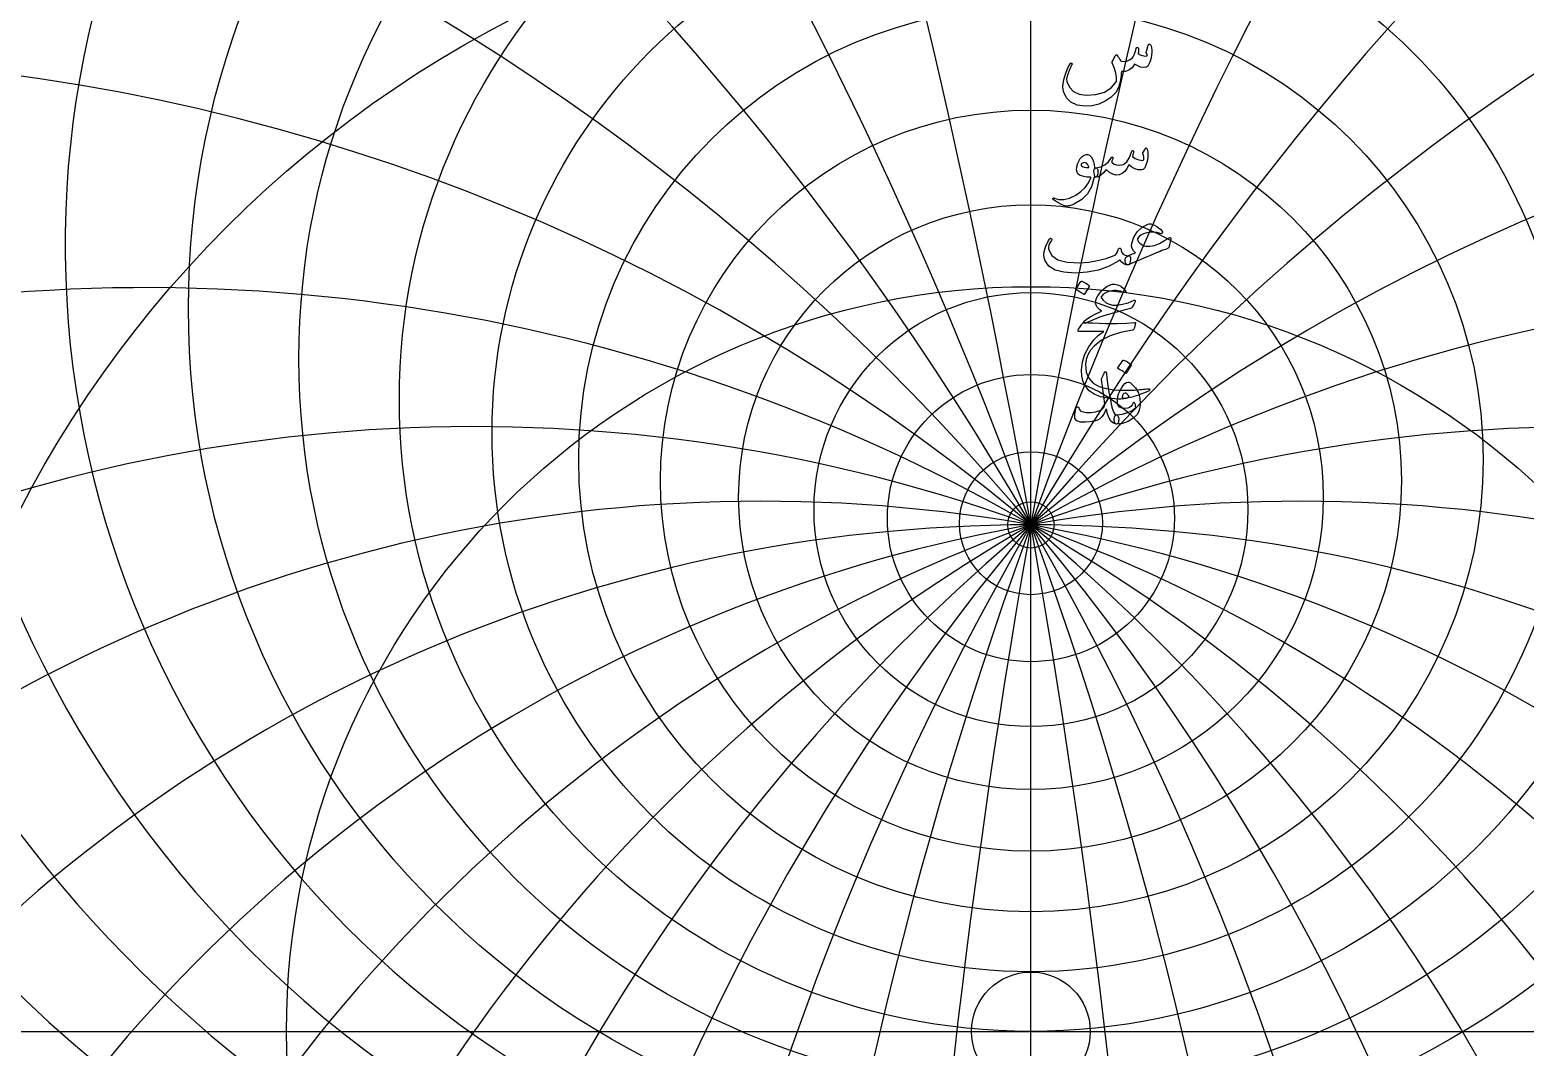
# Model space of a CAD drawing. Header units: millimetres. Extents: x -62 to 62, y -62 to 63.
# Drawn here: x -35 to 17.3, y -0.5 to 35 of the extents above; entities that cross this region are included whole.
import ezdxf

# ---------------------------------------------------------------- set-up
doc = ezdxf.new("R2010")
doc.units = ezdxf.units.MM
for name, color, linetype in [('CUT_INNER', 6, 'Continuous'), ('CUT_OUTER', 1, 'Continuous'), ('ENGRAVE', 7, 'Continuous'), ('ENGRAVE_FINE', 8, 'Continuous'), ('TEXT', 5, 'Continuous')]:
    doc.layers.add(name, color=color, linetype=linetype)

msp = doc.modelspace()

# ---------------------------------------------------------------- linework, layer by layer
at = {"layer": 'CUT_INNER'}
msp.add_circle((0, 0), 2.075, dxfattribs=at)
at = {"layer": 'CUT_OUTER'}
msp.add_arc((-0.0002, -0.0002), 61.6124, 137.460696, 87.802279, dxfattribs=at)
at = {"layer": 'ENGRAVE'}
for points in [[(0, -60.75), (0, 60.75)], [(-60.75, 0), (60.75, 0)]]:
    msp.add_lwpolyline(points, dxfattribs=at)
for centre, radius in [((0, 0), 60.75), ((0, 25.277), 29.4566), ((0, 23.5116), 25.5957), ((0, 22.0825), 22.0825), ((0, 0), 39.7663), ((0, 20.9252), 18.8411), ((0, 19.9927), 15.8131), ((0, 19.2502), 12.9519), ((0, 18.6723), 10.2197), ((0, 0), 26.0306), ((0, 18.2399), 7.5846), ((0, 17.94), 5.0191), ((0, 17.7634), 2.4985), ((0, 17.7051), 0.81)]:
    msp.add_circle(centre, radius, dxfattribs=at)
for centre, radius, start, end in [((0, 27.4682), 33.7666, 104.50551, 75.49449), ((0, 30.2123), 38.6649, 146.69677, 33.30323), ((0, 33.6952), 44.3506, 168.64959, 11.35041), ((0, 38.1979), 51.1187, 185.60814, 354.39186), ((0, 44.165), 59.4298, 199.959035, 340.040965), ((0, -35.8057), 53.5108, 42, 138), ((0, -35.8057), 53.5108, 42, 138), ((-13.6023, 50.7645), 65.9046, 224.535726, 263.111304)]:
    msp.add_arc(centre, radius, start, end, dxfattribs=at)
at = {"layer": 'ENGRAVE_FINE'}
for centre, radius, start, end in [((-303.4751, -35.8057), 308.1567, 3.846969, 18.080135), ((-303.4751, -35.8057), 308.1567, 3.846969, 18.080135), ((303.4751, -35.8057), 308.1567, 161.919865, 176.153031), ((303.4751, -35.8057), 308.1567, 161.919865, 176.153031), ((-147.0198, -35.8057), 156.4552, 7.744385, 36.376389), ((-147.0198, -35.8057), 156.4552, 7.744385, 36.376389), ((147.0198, -35.8057), 156.4552, 143.623611, 172.255615), ((147.0198, -35.8057), 156.4552, 143.623611, 172.255615), ((-92.6835, -35.8057), 107.0217, 11.745134, 55.103196), ((-92.6835, -35.8057), 107.0217, 11.745134, 55.103196), ((92.6835, -35.8057), 107.0217, 124.896804, 168.254866), ((92.6835, -35.8057), 107.0217, 124.896804, 168.254866), ((-63.7717, -35.8057), 83.2481, 15.907198, 74.457561), ((-63.7717, -35.8057), 83.2481, 15.907198, 74.457561), ((63.7717, -35.8057), 83.2481, 105.542439, 164.092802), ((63.7717, -35.8057), 83.2481, 105.542439, 164.092802), ((-44.9009, -35.8057), 69.8534, 20.296793, 94.565762), ((-44.9009, -35.8057), 69.8534, 20.296793, 94.565762), ((44.9009, -35.8057), 69.8534, 85.434238, 159.703207), ((44.9009, -35.8057), 69.8534, 85.434238, 159.703207), ((-30.8945, -35.8057), 61.789, 24.992282, 112.762358), ((-30.8945, -35.8057), 61.789, 24.992282, 112.762358), ((30.8945, -35.8057), 61.789, 67.237642, 155.007718), ((30.8945, -35.8057), 61.789, 67.237642, 155.007718), ((-19.4764, -35.8057), 56.9451, 30.08929, 122.5356), ((-19.4764, -35.8057), 56.9451, 30.08929, 122.5356), ((19.4764, -35.8057), 56.9451, 57.4644, 149.91071), ((19.4764, -35.8057), 56.9451, 57.4644, 149.91071), ((-9.4354, -35.8057), 54.3363, 35.70752, 130.83453), ((-9.4354, -35.8057), 54.3363, 35.70752, 130.83453), ((9.4354, -35.8057), 54.3363, 49.16547, 144.29248), ((9.4354, -35.8057), 54.3363, 49.16547, 144.29248)]:
    msp.add_arc(centre, radius, start, end, dxfattribs=at)
at = {"layer": 'TEXT'}
for points in [[(4.0993, 34.4715), (4.1056, 34.4873), (4.1137, 34.4985), (4.1236, 34.5052), (4.1352, 34.5075), (4.1503, 34.5057), (4.1631, 34.5003), (4.1736, 34.4913), (4.182, 34.4787), (4.2024, 34.4338), (4.217, 34.3781), (4.2257, 34.3117), (4.2287, 34.2344), (4.2208, 34.1082), (4.1972, 33.9883), (4.1579, 33.8747), (4.1029, 33.7674), (4.084, 33.7415), (4.0634, 33.7216), (4.0409, 33.7074), (4.0167, 33.6991), (3.9289, 33.6935), (3.8344, 33.709), (3.7331, 33.7456), (3.6251, 33.8033), (3.5341, 33.6787), (3.4266, 33.5958), (3.3024, 33.5547), (3.1616, 33.5554), (3.157, 33.4796), (3.1504, 33.4067), (3.1417, 33.3368), (3.1311, 33.2698), (3.1184, 33.2052), (3.1037, 33.1427), (3.087, 33.0822), (3.0682, 33.0237), (3.0246, 32.9181), (2.9658, 32.8207), (2.8917, 32.7313), (2.8023, 32.65), (2.5933, 32.5108), (2.3721, 32.4129), (2.1388, 32.3563), (1.8934, 32.341), (1.617, 32.3785), (1.3985, 32.4767), (1.2379, 32.6354), (1.1353, 32.8548), (1.1214, 32.9338), (1.1191, 33.0273), (1.1286, 33.135), (1.1497, 33.2572), (1.1836, 33.391), (1.2314, 33.5302), (1.2932, 33.6748), (1.3688, 33.8248), (1.3749, 33.8343), (1.3823, 33.841), (1.3911, 33.8451), (1.4012, 33.8464), (1.4113, 33.8455), (1.42, 33.8428), (1.4274, 33.8383), (1.4335, 33.832), (1.4375, 33.8228), (1.4389, 33.8132), (1.4375, 33.8031), (1.4335, 33.7925), (1.3374, 33.5929), (1.2754, 33.4287), (1.2476, 33.3001), (1.2539, 33.2069), (1.3446, 33.0014), (1.4874, 32.8521), (1.6823, 32.7589), (1.9293, 32.7219), (2.2747, 32.7439), (2.567, 32.8314), (2.8064, 32.9846), (2.9928, 33.2033), (2.9921, 33.3475), (2.9685, 33.4997), (2.922, 33.66), (2.8526, 33.8284), (2.8439, 33.8455), (2.8392, 33.8608), (2.8385, 33.8742), (2.8419, 33.8859), (2.8612, 33.926), (2.8796, 33.9636), (2.8971, 33.9988), (2.9137, 34.0314), (2.9294, 34.0612), (2.9443, 34.0876), (2.9582, 34.1106), (2.9712, 34.1302), (2.9786, 34.1385), (2.9865, 34.1419), (2.9948, 34.1403), (3.0035, 34.1338), (3.008, 34.1289), (3.0143, 34.1212), (3.0224, 34.1109), (3.0323, 34.0979), (3.0435, 34.0822), (3.0556, 34.0638), (3.0687, 34.0427), (3.0826, 34.0188), (3.1109, 33.973), (3.1347, 33.9398), (3.154, 33.9192), (3.1688, 33.9111), (3.2622, 33.9032), (3.3556, 33.9192), (3.449, 33.9589), (3.5424, 34.0224), (3.5764, 34.0647), (3.6098, 34.1338), (3.6428, 34.2299), (3.6754, 34.353), (3.6785, 34.3647), (3.6844, 34.3745), (3.6929, 34.3826), (3.7041, 34.3889), (3.7147, 34.3929), (3.7248, 34.3943), (3.7344, 34.3929), (3.7436, 34.3889), (3.7573, 34.3664), (3.7625, 34.3242), (3.7591, 34.2623), (3.7472, 34.1805), (3.8198, 34.1361), (3.8972, 34.1069), (3.9796, 34.093), (4.067, 34.0943), (4.0659, 34.1206), (4.0625, 34.1419), (4.0569, 34.1583), (4.049, 34.1697), (4.04, 34.1805), (4.0346, 34.1913), (4.0329, 34.2021), (4.0346, 34.2129)], [(4.0149, 30.8811), (4.0227, 30.8865), (4.032, 30.8847), (4.0425, 30.8757), (4.0544, 30.8595), (4.0672, 30.8321), (4.0769, 30.7931), (4.0834, 30.7423), (4.0867, 30.6799), (4.0879, 30.6089), (4.084, 30.5398), (4.0753, 30.4724), (4.0616, 30.4069), (4.0216, 30.2793), (3.9772, 30.1877), (3.9282, 30.132), (3.8748, 30.1122), (3.7484, 30.1197), (3.6314, 30.1527), (3.5238, 30.2113), (3.4257, 30.2955), (3.3583, 30.1628), (3.2784, 30.0593), (3.1859, 29.9849), (3.0808, 29.9398), (2.9705, 29.9299), (2.8589, 29.9578), (2.746, 30.0233), (2.6317, 30.1266), (2.5392, 30.0087), (2.4485, 29.9245), (2.3595, 29.874), (2.2724, 29.8572), (2.2549, 29.867), (2.2383, 29.8967), (2.2226, 29.9461), (2.2077, 30.0152), (2.2024, 30.0835), (2.2113, 30.1338), (2.2347, 30.1661), (2.2724, 30.1805), (2.4381, 30.218), (2.5832, 30.291), (2.7076, 30.3994), (2.8113, 30.5434), (2.8169, 30.5512), (2.823, 30.5568), (2.8295, 30.5602), (2.8365, 30.5613), (2.845, 30.5604), (2.8526, 30.5577), (2.8594, 30.5533), (2.8652, 30.547), (2.8686, 30.5277), (2.8607, 30.4949), (2.8416, 30.4486), (2.8113, 30.3889), (2.8511, 30.3429), (2.9128, 30.309), (2.9966, 30.2872), (3.1023, 30.2775), (3.2341, 30.3051), (3.3493, 30.3952), (3.4479, 30.5476), (3.5299, 30.7625), (3.5339, 30.7735), (3.5389, 30.7814), (3.5447, 30.7861), (3.5514, 30.7877), (3.5615, 30.7868), (3.5703, 30.7841), (3.5777, 30.7796), (3.5838, 30.7733), (3.5883, 30.7643), (3.5909, 30.7553), (3.5918, 30.7464), (3.5909, 30.7374), (3.555, 30.5865), (3.597, 30.5492), (3.6475, 30.5164), (3.7066, 30.4881), (3.7742, 30.4643), (3.84, 30.4488), (3.89, 30.4455), (3.9244, 30.4542), (3.943, 30.4751), (3.9491, 30.507), (3.9457, 30.5524), (3.9329, 30.6112), (3.9107, 30.6835), (3.9145, 30.7039), (3.9332, 30.7437), (3.9666, 30.8027), (4.0149, 30.8811)], [(2.2006, 29.8176), (2.1163, 29.5219), (1.9751, 29.2742), (1.7768, 29.0746), (1.5215, 28.9231), (1.4858, 28.9077), (1.4506, 28.8939), (1.4158, 28.8816), (1.3814, 28.871), (1.3477, 28.8621), (1.3149, 28.8552), (1.2831, 28.8504), (1.2521, 28.8476), (1.1748, 28.8586), (1.0724, 28.8988), (0.9449, 28.9682), (0.7922, 29.0668), (0.7758, 29.0809), (0.7662, 29.0946), (0.7632, 29.1079), (0.7671, 29.1207), (0.7756, 29.1305), (0.7868, 29.135), (0.8007, 29.1341), (0.8173, 29.1278), (0.9761, 29.0764), (1.1542, 29.0766), (1.3515, 29.1285), (1.5682, 29.232), (1.7452, 29.3522), (1.8916, 29.4934), (2.0074, 29.6557), (2.0928, 29.8392), (2.0921, 29.8457), (2.0901, 29.8509), (2.0867, 29.8547), (2.082, 29.8572), (1.9583, 29.8643), (1.853, 29.8787), (1.7661, 29.9003), (1.6976, 29.929), (1.6446, 29.9735), (1.6113, 30.035), (1.5979, 30.1136), (1.6042, 30.2093), (1.6062, 30.2219), (1.6087, 30.2348), (1.6116, 30.248), (1.6149, 30.2613), (1.6188, 30.2752), (1.623, 30.2896), (1.6277, 30.3048), (1.6329, 30.3206), (1.6751, 30.4232), (1.7263, 30.5083), (1.7865, 30.5759), (1.8557, 30.626), (1.9264, 30.6534), (1.9913, 30.653), (2.0503, 30.6247), (2.1036, 30.5685), (2.15, 30.4904), (2.1853, 30.3997), (2.2093, 30.2964), (2.2221, 30.1805), (2.2292, 30.1806), (2.236, 30.181), (2.2427, 30.1815), (2.2491, 30.1823), (2.2555, 30.1831), (2.2621, 30.1837), (2.2689, 30.184), (2.276, 30.1841), (2.3003, 30.1789), (2.3191, 30.1634), (2.3326, 30.1376), (2.3407, 30.1015), (2.344, 30.0617), (2.3434, 30.0215), (2.3387, 29.9809), (2.3299, 29.9398), (2.3184, 29.9036), (2.3056, 29.8778), (2.2915, 29.8623), (2.276, 29.8572), (2.2077, 29.8572), (2.2073, 29.8507), (2.2059, 29.8419), (2.2037, 29.8309), (2.2006, 29.8176)], [(2.0281, 30.22), (1.9904, 30.2858), (1.9491, 30.3323), (1.9042, 30.3595), (1.8557, 30.3673), (1.8267, 30.3597), (1.8009, 30.3476), (1.7782, 30.331), (1.7586, 30.3098), (1.7524, 30.2986), (1.7515, 30.2865), (1.756, 30.2735), (1.7658, 30.2596), (1.8029, 30.227), (1.8565, 30.2048), (1.9268, 30.1929), (2.0137, 30.1913), (2.0227, 30.1931), (2.0281, 30.1985), (2.0299, 30.2075), (2.0281, 30.22)], [(0.6611, 27.7023), (0.6739, 27.7163), (0.6871, 27.7221), (0.7008, 27.7199), (0.715, 27.7095), (0.7257, 27.6961), (0.7293, 27.6808), (0.7257, 27.6637), (0.715, 27.6449), (0.6602, 27.56), (0.6251, 27.4814), (0.6099, 27.4091), (0.6144, 27.3431), (0.7269, 27.1262), (0.9458, 26.9748), (1.2712, 26.889), (1.703, 26.8688), (2.0234, 26.8924), (2.3308, 26.9416), (2.6252, 27.0164), (2.9065, 27.1167), (2.9562, 27.1461), (2.9972, 27.1913), (3.0298, 27.2521), (3.0538, 27.3287), (3.0619, 27.3505), (3.0754, 27.3655), (3.0942, 27.3738), (3.1185, 27.3754), (3.1358, 27.368), (3.1481, 27.353), (3.1556, 27.3303), (3.158, 27.3), (3.1749, 27.225), (3.2218, 27.1688), (3.2988, 27.1316), (3.4059, 27.1131), (3.4445, 27.1046), (3.4706, 27.0826), (3.4841, 27.0471), (3.485, 26.9982), (3.4719, 26.907), (3.4544, 26.8419), (3.4324, 26.8028), (3.4059, 26.7898), (3.3271, 26.8001), (3.2523, 26.8311), (3.1816, 26.8828), (3.1149, 26.9551), (3.1093, 26.958), (3.0996, 26.956), (3.0859, 26.949), (3.0682, 26.9371), (2.7332, 26.7485), (2.3676, 26.6137), (1.9715, 26.5329), (1.5449, 26.506), (1.1506, 26.5329), (0.8443, 26.6137), (0.626, 26.7485), (0.4958, 26.9371), (0.4662, 27.0424), (0.4563, 27.15), (0.4662, 27.2598), (0.4958, 27.3718), (0.5358, 27.476), (0.5766, 27.5658), (0.6184, 27.6413), (0.6611, 27.7023)], [(4.8897, 27.6916), (4.8179, 27.4042), (4.8098, 27.3902), (4.7963, 27.3772), (4.7774, 27.3651), (4.7532, 27.3539), (4.6994, 27.3349), (4.6423, 27.3139), (4.5818, 27.2909), (4.5179, 27.2658), (4.4506, 27.239), (4.38, 27.2106), (4.306, 27.1806), (4.2287, 27.1491), (3.4023, 26.7898), (3.3646, 26.7981), (3.3341, 26.823), (3.3107, 26.8646), (3.2945, 26.9227), (3.2918, 26.9845), (3.3089, 27.0368), (3.3457, 27.0797), (3.4023, 27.1131), (3.4094, 27.1164), (3.4234, 27.1226), (3.4444, 27.1317), (3.4724, 27.1437), (3.5071, 27.1584), (3.5483, 27.1756), (3.596, 27.1952), (3.6502, 27.2173), (3.5804, 27.289), (3.5362, 27.3673), (3.5175, 27.4524), (3.5245, 27.5443), (3.5936, 27.7628), (3.7113, 27.9476), (3.8775, 28.0987), (4.0921, 28.2161), (4.1391, 28.2271), (4.1936, 28.2242), (4.2558, 28.2074), (4.3257, 28.1766), (4.3982, 28.1346), (4.4649, 28.0877), (4.5257, 28.0358), (4.5807, 27.979), (4.5962, 27.9581), (4.6032, 27.9386), (4.6016, 27.9204), (4.5915, 27.9035), (4.5763, 27.8905), (4.5592, 27.8838), (4.5403, 27.8833), (4.5197, 27.8892), (4.4121, 27.9231), (4.2978, 27.9386), (4.1768, 27.9357), (4.049, 27.9143), (3.9334, 27.8797), (3.8415, 27.8335), (3.7735, 27.7756), (3.7293, 27.7059), (3.7248, 27.675), (3.7365, 27.6395), (3.7643, 27.5995), (3.8083, 27.555), (3.8586, 27.5146), (3.9089, 27.4832), (3.9592, 27.4607), (4.0095, 27.4473), (4.1602, 27.4434), (4.3212, 27.4751), (4.4925, 27.5422), (4.6742, 27.6449), (4.6937, 27.6572), (4.7128, 27.6691), (4.7314, 27.6806), (4.7496, 27.6916), (4.7671, 27.7019), (4.7837, 27.7113), (4.7995, 27.7199), (4.8143, 27.7275), (4.8554, 27.7468), (4.8816, 27.7473), (4.8931, 27.7288), (4.8897, 27.6916)], [(1.7497, 26.2114), (1.7542, 26.2159), (1.7604, 26.2185), (1.7685, 26.2194), (1.7784, 26.2185), (1.8482, 26.1903), (1.914, 26.1557), (1.9758, 26.1148), (2.0335, 26.0677), (2.0391, 26.0605), (2.0416, 26.0533), (2.0409, 26.0461), (2.0371, 26.0389), (1.8682, 25.7659), (1.8619, 25.7593), (1.8539, 25.7578), (1.844, 25.7611), (1.8323, 25.7695), (1.8222, 25.7766), (1.8063, 25.7874), (1.7845, 25.8018), (1.7569, 25.8198), (1.7229, 25.8413), (1.6823, 25.8665), (1.6349, 25.8952), (1.5808, 25.9275), (1.5736, 25.9329), (1.57, 25.9383), (1.57, 25.9437), (1.5736, 25.9491)], [(3.6448, 25.5483), (3.6478, 25.5229), (3.6314, 25.4755), (3.5957, 25.4061), (3.5406, 25.3147), (3.529, 25.2999), (3.5155, 25.2878), (3.5002, 25.2784), (3.4832, 25.2716), (3.2532, 25.2083), (3.0484, 25.1513), (2.8688, 25.1005), (2.7143, 25.0561), (2.585, 25.0181), (2.4808, 24.9869), (2.4017, 24.9624), (2.3479, 24.9447), (1.9131, 24.7507), (1.8826, 24.7484), (1.8592, 24.7525), (1.8431, 24.7628), (1.8341, 24.7794), (1.8339, 24.7855), (1.8368, 24.7929), (1.8429, 24.8016), (1.8521, 24.8117), (1.9405, 24.8948), (2.073, 24.9824), (2.2495, 25.0745), (2.47, 25.171), (2.4101, 25.2222), (2.3595, 25.2716), (2.3184, 25.3192), (2.2868, 25.365), (2.2672, 25.4151), (2.2625, 25.4755), (2.2726, 25.5462), (2.2976, 25.6273), (2.338, 25.7117), (2.3946, 25.7962), (2.4673, 25.8806), (2.5562, 25.965), (2.653, 26.038), (2.7458, 26.0881), (2.8344, 26.1152), (2.9191, 26.1195), (3.0338, 26.0964), (3.1374, 26.0485), (3.2297, 25.976), (3.3107, 25.8788), (3.3179, 25.8667), (3.3215, 25.8554), (3.3215, 25.8451), (3.3179, 25.8357), (3.31, 25.8269), (3.3008, 25.8222), (3.2903, 25.8215), (3.2784, 25.8249), (3.2255, 25.8417), (3.1746, 25.8563), (3.1258, 25.8687), (3.079, 25.8788), (3.0344, 25.8864), (2.9923, 25.8914), (2.9527, 25.8936), (2.9155, 25.8932), (2.7608, 25.875), (2.6308, 25.8312), (2.5255, 25.7618), (2.4449, 25.6668), (2.5306, 25.5539), (2.6263, 25.4701), (2.7318, 25.4156), (2.8472, 25.3902), (3.019, 25.3884), (3.2038, 25.4153), (3.4017, 25.471), (3.6125, 25.5554), (3.6213, 25.5577), (3.6296, 25.5572), (3.6374, 25.5541), (3.6448, 25.5483)], [(2.1538, 24.7614), (2.6148, 24.7453), (3.0134, 24.7435), (3.3496, 24.7561), (3.6233, 24.783), (3.6317, 24.784), (3.639, 24.7835), (3.6452, 24.7813), (3.6502, 24.7776), (3.6539, 24.7726), (3.6561, 24.7664), (3.6566, 24.7591), (3.6556, 24.7507), (3.6485, 24.7179), (3.6417, 24.6878), (3.6351, 24.6604), (3.6287, 24.6357), (3.6225, 24.6137), (3.6165, 24.5944), (3.6108, 24.5778), (3.6053, 24.5638), (3.5936, 24.5416), (3.5802, 24.5252), (3.5649, 24.5147), (3.5478, 24.51), (3.1329, 24.4347), (2.7718, 24.3168), (2.4646, 24.1563), (2.2113, 23.9531), (2.0833, 23.8069), (1.9904, 23.6522), (1.9324, 23.4889), (1.9095, 23.3172), (1.9315, 23.0475), (2.0191, 22.8277), (2.1723, 22.6577), (2.391, 22.5375), (2.5044, 22.5012), (2.629, 22.4711), (2.7648, 22.4473), (2.9119, 22.4298), (3.07, 22.4183), (3.2389, 22.4127), (3.4185, 22.4129), (3.6089, 22.419), (3.6766, 22.4228), (3.7432, 22.4271), (3.8086, 22.4318), (3.873, 22.4369), (3.9357, 22.4426), (3.9965, 22.4486), (4.0552, 22.4551), (4.1119, 22.4621), (4.1292, 22.463), (4.1415, 22.4585), (4.1489, 22.4486), (4.1514, 22.4333), (4.1501, 22.4156), (4.146, 22.4019), (4.1393, 22.3923), (4.1299, 22.3866), (4.0284, 22.3438), (3.9323, 22.3049), (3.8415, 22.2701), (3.7562, 22.2393), (3.6765, 22.2124), (3.6026, 22.189), (3.5346, 22.1693), (3.4724, 22.1531), (3.4139, 22.1412), (3.357, 22.1307), (3.3016, 22.1215), (3.2478, 22.1136), (3.1954, 22.1075), (3.1441, 22.1037), (3.0939, 22.1021), (3.0448, 22.1028), (2.7098, 22.1289), (2.4305, 22.1855), (2.2068, 22.2726), (2.0389, 22.3902), (1.9156, 22.5373), (1.8296, 22.7091), (1.7809, 22.9056), (1.7694, 23.1267), (1.8047, 23.4011), (1.8889, 23.6675), (2.022, 23.9257), (2.2041, 24.1758), (2.2753, 24.2515), (2.3559, 24.324), (2.446, 24.3934), (2.5455, 24.4597), (1.676, 24.4668), (1.6551, 24.4758), (1.6464, 24.492), (1.6497, 24.5153), (1.6652, 24.5459), (1.6944, 24.5903), (1.7209, 24.6303), (1.7447, 24.6658), (1.7658, 24.6968), (1.7842, 24.723), (1.8, 24.7444), (1.813, 24.7608), (1.8233, 24.7722), (1.8467, 24.7742), (1.9095, 24.7731), (2.0119, 24.7689), (2.1538, 24.7614)], [(2.9892, 21.5505), (3.0152, 21.538), (3.0359, 21.5182), (3.0511, 21.4913), (3.061, 21.4571), (3.0675, 21.4149), (3.0691, 21.3745), (3.0657, 21.3359), (3.0574, 21.2991), (3.0451, 21.2676), (3.0296, 21.2452), (3.0109, 21.2317), (2.9892, 21.2272), (2.8816, 21.2571), (2.7925, 21.3323), (2.7217, 21.4529), (2.6694, 21.6188), (2.6627, 21.6474), (2.6568, 21.6722), (2.6519, 21.6932), (2.6479, 21.7104), (2.6447, 21.7238), (2.6425, 21.7333), (2.6411, 21.739), (2.6407, 21.741), (2.6353, 21.7515), (2.6299, 21.7544), (2.6245, 21.7497), (2.6191, 21.7374), (2.558, 21.5995), (2.4898, 21.4913), (2.4143, 21.4127), (2.3317, 21.3637), (2.2118, 21.326), (2.0712, 21.3026), (1.91, 21.2937), (1.7281, 21.2991), (1.6066, 21.3365), (1.5404, 21.4275), (1.5294, 21.5719), (1.5736, 21.7697), (1.5837, 21.7935), (1.5961, 21.811), (1.6107, 21.8222), (1.6275, 21.8272), (1.6441, 21.8256), (1.6581, 21.8173), (1.6693, 21.8023), (1.6778, 21.7805), (1.696, 21.734), (1.7182, 21.6987), (1.7445, 21.6747), (1.7748, 21.6619), (1.9448, 21.6359), (2.1062, 21.6332), (2.2592, 21.6538), (2.4035, 21.6978), (2.4662, 21.7306), (2.5176, 21.7751), (2.5578, 21.8312), (2.5868, 21.899), (2.585, 21.9311), (2.576, 22.0059), (2.5598, 22.1234), (2.5365, 22.2835), (2.5246, 22.3691), (2.514, 22.4465), (2.5048, 22.5155), (2.497, 22.5763), (2.4902, 22.6283), (2.4844, 22.671), (2.4794, 22.7046), (2.4754, 22.729), (2.472, 22.7662), (2.4727, 22.799), (2.4774, 22.8273), (2.4862, 22.8511), (2.5001, 22.8806), (2.5131, 22.9081), (2.5252, 22.9336), (2.5365, 22.9571), (2.5466, 22.9785), (2.5553, 22.998), (2.5627, 23.0154), (2.5688, 23.0308), (2.5751, 23.0431), (2.5832, 23.0514), (2.5931, 23.0557), (2.6047, 23.0559), (2.6175, 23.051), (2.6272, 23.0433), (2.6337, 23.033), (2.6371, 23.02), (2.659, 22.8362), (2.6815, 22.662), (2.7048, 22.4976), (2.7287, 22.3427), (2.7531, 22.1976), (2.7776, 22.0621), (2.8025, 21.9362), (2.8275, 21.82), (2.8578, 21.7115), (2.8949, 21.6305), (2.9386, 21.5768), (2.9892, 21.5505)], [(3.2119, 23.4547), (3.2164, 23.4592), (3.2227, 23.4619), (3.2308, 23.4628), (3.2407, 23.4619), (3.3105, 23.4336), (3.3763, 23.399), (3.438, 23.3581), (3.4957, 23.311), (3.5014, 23.3038), (3.5038, 23.2966), (3.5031, 23.2894), (3.4993, 23.2822), (3.3305, 23.0092), (3.3242, 23.0027), (3.3161, 23.0011), (3.3062, 23.0045), (3.2945, 23.0128), (3.2844, 23.02), (3.2685, 23.0308), (3.2467, 23.0451), (3.2191, 23.0631), (3.1852, 23.0846), (3.1445, 23.1098), (3.0972, 23.1385), (3.0431, 23.1709), (3.0359, 23.1763), (3.0323, 23.1816), (3.0323, 23.187), (3.0359, 23.1924)], [(3.4023, 22.6966), (3.427, 22.693), (3.4544, 22.6823), (3.4845, 22.6643), (3.5173, 22.6391), (3.6576, 22.4896), (3.7553, 22.3212), (3.8103, 22.1339), (3.8227, 21.9278), (3.8117, 21.8204), (3.7894, 21.7248), (3.756, 21.6408), (3.7113, 21.5685), (3.5665, 21.4192), (3.3978, 21.3125), (3.2054, 21.2485), (2.9892, 21.2272), (2.9674, 21.2324), (2.9487, 21.2479), (2.9332, 21.2737), (2.9209, 21.3098), (2.9163, 21.3298), (2.9133, 21.3502), (2.9118, 21.3711), (2.9119, 21.3925), (2.9132, 21.4136), (2.9151, 21.4338), (2.9176, 21.4531), (2.9209, 21.4715), (2.9306, 21.5034), (2.9452, 21.5272), (2.9647, 21.5429), (2.9892, 21.5505), (3.1998, 21.5788), (3.3826, 21.6314), (3.5375, 21.7082), (3.6646, 21.8092), (3.6585, 21.8597), (3.6511, 21.8999), (3.6424, 21.9298), (3.6323, 21.9493), (3.6201, 21.9662), (3.6089, 21.9772), (3.5986, 21.9823), (3.5891, 21.9817), (3.5826, 21.9794), (3.5775, 21.9763), (3.5737, 21.9722), (3.5712, 21.9673), (3.5366, 21.8963), (3.4939, 21.8416), (3.4432, 21.8029), (3.3844, 21.7805), (3.2135, 21.7672), (3.096, 21.8137), (3.032, 21.9199), (3.0215, 22.0859), (3.0359, 22.1811), (3.0646, 22.2799), (3.1077, 22.3823), (3.1652, 22.4882), (3.2258, 22.5794), (3.2856, 22.6445), (3.3444, 22.6836), (3.4023, 22.6966)], [(3.2838, 22.3086), (3.2481, 22.2985), (3.22, 22.2718), (3.1996, 22.2284), (3.1868, 22.1685), (3.187, 22.1591), (3.1877, 22.1523), (3.1888, 22.1483), (3.1904, 22.1469), (3.2265, 22.1382), (3.2631, 22.1335), (3.3002, 22.1328), (3.3377, 22.1362), (3.3707, 22.1431), (3.3978, 22.1532), (3.4192, 22.1665), (3.4347, 22.1829), (3.3942, 22.2406), (3.3556, 22.2808), (3.3188, 22.3034), (3.2838, 22.3086)]]:
    msp.add_lwpolyline(points, close=True, dxfattribs=at)

doc.saveas('drawing.dxf')
